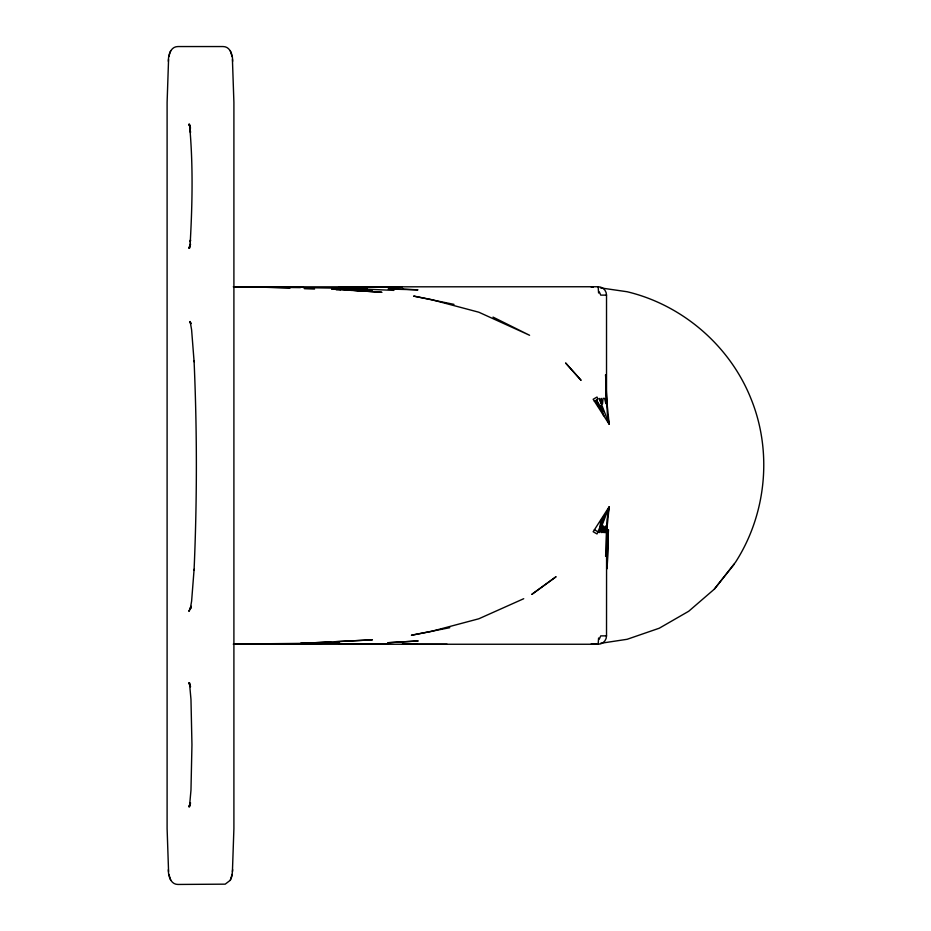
<?xml version="1.0" encoding="UTF-8"?>
<svg xmlns="http://www.w3.org/2000/svg" width="931" height="931" viewBox="0 0 931 931"><rect width="100%" height="100%" fill="white"/><g stroke="black" fill="none" stroke-linecap="round" stroke-linejoin="round"><path stroke-width="1.4" d="M594.374 401.389L597.807 399.213L597.027 397.048L593.163 399.271L609.188 424.245L607.361 414.365L605.627 374.693L606.523 398.375L609.188 424.245L599.215 398.375L601.566 404.019L601.24 398.375L602.508 403.949L603.067 398.375L604.591 398.375L605.837 403.67L606.372 398.375L606.547 403.6L605.604 374.984M606.535 532.09L605.615 556.331M168.569 59.409L167.103 102.41L167.103 828.59L168.569 871.591M232.424 871.591L233.902 828.59L233.902 102.41L232.424 59.409M168.942 56.547L169.873 52.764M232.063 874.453L230.294 880.26L225.209 884.159L177.949 884.45C170.501 884.438 168.267 875.675 168.348 869.705M168.348 61.295C168.29 55.266 170.501 46.573 177.949 46.55L223.044 46.55C230.504 46.562 232.727 55.325 232.657 61.295M232.657 869.705L231.807 876.548L230.294 880.26M603.591 519.696L599.925 527.039L600.798 521.081L605.383 514.471L597.027 533.952L593.163 531.729L609.188 506.755L607.024 519.859L606.523 532.625L609.188 506.755L599.215 532.625L601.624 525.817L601.24 532.625L602.543 525.91L603.067 532.625L603.393 525.992L604.591 532.625L605.325 526.19L605.72 532.625L605.848 526.236L606.372 532.625L606.593 526.318L606.523 635.873A8.379 8.367 -90 0 1 598.156 644.252L233.6 644.252M170.012 52.497L170.71 50.74M591.197 287.039L593.361 287.144M598.156 644.252L598.586 638.038L599.273 639.132L600.751 635.873L606.523 635.873M189.715 246.25L188.877 248.274L190.529 244.201L189.459 248.251L190.494 239.954L190.273 241.827C192.414 202.679 193.171 163.216 189.459 124.149L190.494 132.446L190.273 130.573M189.715 804.85L188.877 806.874L190.529 802.801L189.459 806.851L190.971 790.221L191.949 744.8L190.971 699.379L189.459 682.749L190.529 686.799L188.877 682.726L189.715 684.75M600.507 643.321L627.122 639.294L659.264 628.216L688.719 611.248L714.345 589.137L735.478 562.266C766.376 514.354 772.555 451.803 751.084 398.968C730.067 345.995 682.563 304.949 627.11 291.74L600.448 287.877M191.041 607.606L189.715 609.34L191.344 606.302L188.877 611.364L190.808 607.315L190.168 609.526L191.611 601.158L194.102 569.33L194.067 570.156C197.128 500.447 197.128 430.576 194.067 360.867L194.102 361.694L191.611 329.877L190.168 321.509L190.808 323.72L189.703 321.661L191.041 323.394M714.345 589.137L734.315 564.07M523.722 598.714L478.825 618.778L430.983 631.497L411.421 635.245L449.778 627.692M591.197 643.961L596.282 643.775M311.932 642.856L300.41 643.437L372.423 639.83L334.974 641.703M314.818 642.716L330.656 641.925M300.364 643.763L339.606 642.972L314.934 643.228M233.658 644.089L312.025 643.263M233.46 286.876L598.156 286.748A8.379 8.367 -90 0 1 606.523 295.127L606.523 398.375M606.523 295.127L600.751 295.127L599.273 291.869L598.586 292.962L598.156 286.748M417.263 644.205L402.343 644.217L447.101 644.252M339.024 286.748L402.413 286.853M240.21 286.876L233.402 286.76L303.285 287.237L233.658 286.888L300.41 287.621M303.32 287.644L367.012 288.61L345.773 287.97L339.606 288.028L393.918 290.379M256.642 286.957L289.948 288.168M304.425 288.691L314.562 289.064M336.277 289.855L340.63 290.007M350.766 290.379L372.481 291.17L331.692 288.819L381.71 292.311L331.692 288.819M454.002 304.379L413.62 296.093L430.983 299.503L478.837 312.222L529.588 335.276L493.023 317.099M597.807 531.787L594.374 529.611M595.34 400.749L599.005 406.812L596.503 400.016L600.03 406.009L599.529 406.393L603.765 415.75L600.658 405.555L603.591 411.304M189.715 126.244L190.529 128.199L188.877 124.126L189.715 126.151M230.294 50.74L232.063 56.547M170.71 880.26L168.942 874.453M608.409 529.692L607.163 568.573L608.409 529.692M240.163 644.194L233.425 644.159L240.163 644.194M555.888 576.859L531.985 594.257L555.888 576.859M417.972 640.959L388.041 642.716L417.972 640.959M387.529 644.147L339.024 644.252L387.529 644.147M403.053 289.134L388.157 289.017L417.949 289.844L403.053 289.134M590.615 644.171L590.615 644.171M580.932 380.151L565.745 363.125L580.932 380.151"/></g></svg>
